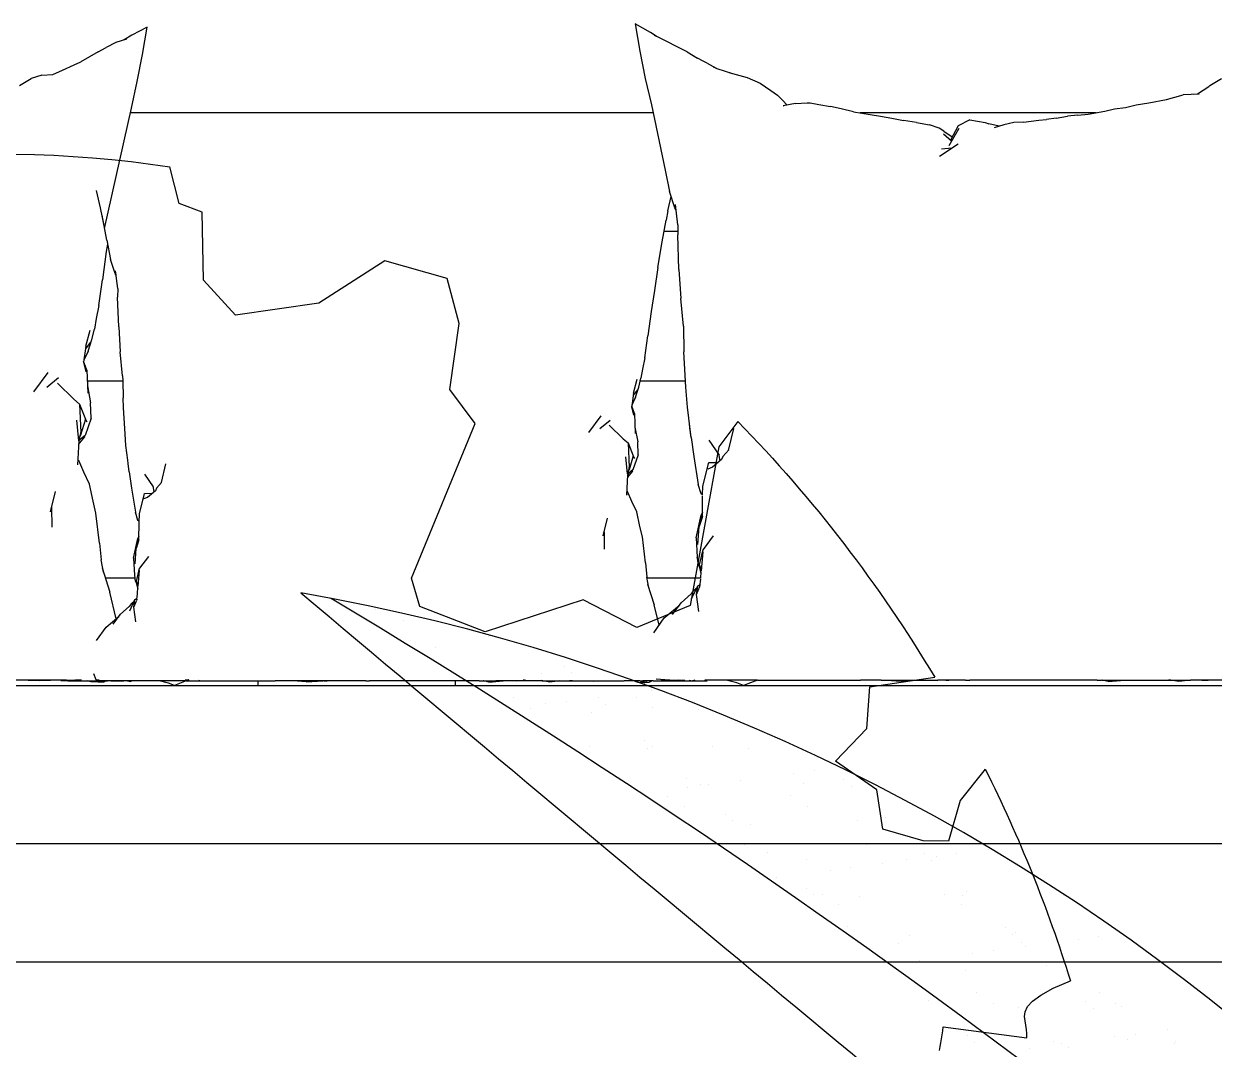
# Model space of a CAD drawing. Header units: millimetres. Extents: x -3567 to 83618, y -21481 to 19784.
# Drawn here: x 38566 to 39074, y -16514 to -16077 of the extents above; entities that cross this region are included whole.
import ezdxf

# ---------------------------------------------------------------- set-up
doc = ezdxf.new("R2010")
doc.units = ezdxf.units.MM
doc.header["$LTSCALE"] = 150
doc.layers.add('ad-Elevation 10', color=8, linetype='Continuous')
doc.layers.add('ad-Landscape', color=7, linetype='Continuous', true_color=0x007f00)

# ---------------------------------------------------------------- blocks, each defined once
blk = doc.blocks.new('A$C8104ddd6')
for p, q in [((1843.270041352567, 874.2339408333773), (1836.705631970712, 870.8357912977199)), ((1841.318894817312, 862.5126411682186), (1843.270041352567, 874.2339408333773)), ((2058.153348775508, 871.9765947132701), (2051.588020614166, 875.6490974860426)), ((2051.588020614166, 875.6490974860426), (2053.593176341754, 863.9463375074811)), ((1834.364801437623, 869.1465185990819), (1829.905849613286, 867.7125068667083)), ((1836.705631970712, 870.8357912977199), (1833.461482656283, 868.8560086807056)), ((2060.473220106403, 870.3991169157744), (2058.153348775508, 871.9765947132701)), ((2059.694321537703, 870.7884157609979), (2060.473220106403, 870.3991169157744)), ((2073.822578599007, 863.7294194257847), (2060.473220106403, 870.3991169157744)), ((1822.251613615037, 863.7464209246236), (1825.726798116339, 865.4865009990663)), ((1829.905849613286, 867.7125068667083), (1825.726798116339, 865.4865009990663)), ((2053.593176341754, 863.9463375074811), (2055.804910038139, 852.3507355731381)), ((1812.018821127123, 858.1438227703775), (1814.985459348965, 859.3845844773532)), ((1822.251613615037, 863.7464209246236), (1814.985459348965, 859.3845844773532)), ((1838.977528832089, 851.0403896126245), (1841.318894817312, 862.5126411682186)), ((2073.822578599007, 863.7294194257847), (2078.173086083087, 860.9598519057317)), ((2082.369572230476, 858.8502762161261), (2076.454746031326, 861.8236623109933)), ((1798.211957326806, 853.7845501848169), (1793.749167354894, 852.2858848015967)), ((1798.211957326806, 853.7845501848169), (1802.941086927807, 854.0683309617916)), ((1802.941086927807, 854.0683309617916), (1807.070098166223, 855.8209944461923)), ((1807.070098166223, 855.8209944461923), (1812.018821127123, 858.1438227703775)), ((2082.369572230476, 858.8502762161261), (2086.110131248861, 856.6612384412783)), ((2086.110131248861, 856.6612384412783), (2084.995870877501, 857.0338277045612)), ((2090.536060501407, 855.1812847770107), (2086.151339929034, 856.6371224315872)), ((2092.413291840705, 854.5532000829726), (2090.536060501407, 855.1812847770107)), ((2091.511591927316, 854.7967960036449), (2099.349511128821, 852.6793674492792)), ((1788.770215988166, 849.2417705068356), (1793.749167354894, 852.2858848015967)), ((1836.546561018607, 839.6267953607894), (1838.977528832089, 851.0403896126245)), ((2055.804910038139, 852.3507355731381), (2058.511380422169, 841.1081432057472)), ((2099.349511128821, 852.6793674492792), (2104.996986047416, 850.2846269083957)), ((2104.996986047416, 850.2846269083957), (2109.52179726043, 847.1454067229142)), ((2291.609139721739, 845.756285513844), (2296.453686614157, 848.8636723219515)), ((2296.453686614157, 848.8636723219515), (2296.972671291216, 849.2417705068356)), ((2296.972671291216, 849.2417705068356), (2301.951622657936, 852.2858848015967)), ((2109.52179726043, 847.1454067229142), (2112.320947542736, 845.1415061197295)), ((2112.320947542736, 845.1415061197295), (2114.414918310147, 842.9913361401714)), ((2278.392094952243, 843.3768505874723), (2285.495071925929, 845.3820922577197)), ((2292.397537028875, 845.6328562868239), (2285.495071925929, 845.3820922577197)), ((2290.104204485964, 845.5495403554914), (2291.609139721739, 845.756285513844)), ((1825.036788774567, 788.3045098476978), (1836.546561018607, 839.6267953607894)), ((2058.511380422169, 841.1081432057472), (2064.41314838027, 813.2214624943117)), ((2116.455804787816, 840.9220973820538), (2114.414918310147, 842.9913361401714)), ((2119.969471083845, 841.5708152192738), (2114.810725760362, 840.6183712968596)), ((2114.810725760362, 840.6183712968596), (2114.905808450021, 840.5828194904843)), ((2119.969471083845, 841.5708152192738), (2125.05085058343, 841.9059165321642)), ((2125.05085058343, 841.9059165321642), (2126.299727876125, 841.9651658443263)), ((2126.299727876125, 841.9651658443263), (2130.006676667668, 841.1296416417426)), ((2130.006676667668, 841.1296416417426), (2134.930534348103, 840.304610723395)), ((2139.53716462561, 839.3930729009535), (2134.930534348103, 840.304610723395)), ((2144.838156262937, 838.1176767637662), (2139.53716462561, 839.3930729009535)), ((2252.127736896255, 838.3489142101762), (2256.254186505015, 839.2826607494289)), ((2256.254186505015, 839.2826607494289), (2260.89697795776, 839.8827203770898)), ((2260.89697795776, 839.8827203770898), (2265.466436962073, 840.9938655496053)), ((2265.466436962073, 840.9938655496053), (2270.883519084207, 841.8474169249639)), ((2270.883519084207, 841.8474169249639), (2278.392094952243, 843.3768505874723)), ((2059.292782647819, 837.6506024099554), (1836.103370881086, 837.6506024099554)), ((2144.838156262937, 838.1176767637662), (2151.862819993454, 836.9384128375277)), ((2248.381445331041, 837.6506024099554), (2147.620434427845, 837.6506024099554)), ((2151.862819993454, 836.9384128375277), (2156.269319749037, 836.1844255122041)), ((2156.269319749037, 836.1844255122041), (2161.176683556121, 835.3319786590673)), ((2161.176683556121, 835.3319786590673), (2166.115798011626, 834.3349596064718)), ((2171.629598840518, 833.580419696882), (2166.115798011626, 834.3349596064718)), ((2171.629598840518, 833.580419696882), (2177.292736926087, 832.4705823276263)), ((2194.440816690847, 834.6465104892004), (2189.448912654479, 832.1435287096801)), ((2194.440816690847, 834.6465104892004), (2201.009277804376, 833.5197898935194)), ((2201.009277804376, 833.5197898935194), (2202.514908900106, 832.9545950805787)), ((2213.211877112859, 833.4664580801582), (2209.001825307125, 832.5540910581803)), ((2217.400911104247, 833.6564339630386), (2213.211877112859, 833.4664580801582)), ((2217.400911104247, 833.6564339630386), (2223.906877345573, 834.4700254177851)), ((2223.906877345573, 834.4700254177851), (2227.193760158312, 834.7613407295939)), ((2231.3509094205, 835.4030623225244), (2227.193760158312, 834.7613407295939)), ((2231.3509094205, 835.4030623225244), (2236.116754670613, 836.1625321885076)), ((2240.603424508314, 836.6747894294967), (2236.116754670613, 836.1625321885076)), ((2240.603424508314, 836.6747894294967), (2244.946704025897, 837.0103638320716)), ((2244.946704025897, 837.0103638320716), (2252.127736896255, 838.3489142101762)), ((2181.415285255411, 831.0667080882886), (2177.292736926087, 832.4705823276263)), ((2183.306828308559, 829.7799907599319), (2181.415285255411, 831.0667080882886)), ((2183.172309391855, 828.6993046339221), (2186.689365328908, 825.6266350282094)), ((2183.306828308559, 829.7799907599319), (2186.870968660973, 827.4583063820983)), ((2185.578686823326, 823.7161405075094), (2189.856665645675, 831.0747551369559)), ((2189.448912654479, 832.1435287096801), (2186.238949955645, 826.0201396105003)), ((2207.025802162207, 831.9059413710602), (2202.514908900106, 832.9545950805787)), ((2209.001825307125, 832.5540910581803), (2204.84412114865, 831.1903344360153)), ((2181.512350619982, 819.1967529168378), (2189.483701798781, 824.4496944949269)), ((2186.870968660973, 827.4583063820983), (2187.003759156541, 827.4791049515943)), ((2182.326053832476, 822.2801956996764), (2186.771596041697, 822.6624776509998)), ((2064.41314838027, 813.2214624943117), (2066.168026879146, 804.0878551670212)), ((1821.509949139581, 804.4787321543654), (1823.175867630009, 797.1073925880046)), ((2068.523760494725, 797.1437091074258), (2066.168026879146, 804.0878551670212)), ((2065.529219061238, 795.8498199061978), (2066.895681540926, 801.9429011625316)), ((2069.787820366357, 789.7984269466069), (2068.740377771668, 798.4951582886188)), ((1823.175867630009, 797.1073925880046), (1824.944298032948, 788.802353150918)), ((1825.981929849571, 783.2171665464975), (1823.999771927462, 793.8863862996368)), ((2065.529219061238, 795.8498199061978), (2064.809991534828, 791.7547593718755)), ((2068.839019380051, 796.7217066490402), (2068.523760494725, 797.1437091074258)), ((2069.0024440829, 796.3192678730638), (2068.523760494725, 797.1437091074258)), ((2068.839019380051, 796.7217066490402), (2068.975987742735, 796.5389302048106)), ((2063.136235206075, 782.6163841038469), (2064.809991534828, 791.7547593718755)), ((2069.787820366357, 789.7984269466069), (2069.740903779355, 785.5019932088408)), ((1825.981929849571, 783.2171665464975), (1827.564137204768, 774.9822598552782)), ((2063.947951467184, 787.0481927714045), (2069.757788109644, 787.0481927714045)), ((2070.266926345561, 770.7532459657086), (2069.740903779355, 785.5019932088408)), ((1825.793876611948, 778.4003354299857), (1824.162461889886, 766.3422579565231)), ((1826.287827461754, 781.6250627775817), (1825.793876611948, 778.4003354299857)), ((2061.219442345093, 771.6146543782961), (2063.136235206075, 782.6163841038469)), ((1829.594942045784, 768.9959270452855), (1827.564137204768, 774.9822598552782)), ((1829.594942045784, 768.9959270452855), (1829.861839923113, 768.6464454443485)), ((1830.007600311452, 768.2852018432504), (1829.594942045784, 768.9959270452855)), ((1830.684648831666, 762.6637872514793), (1829.781681077628, 770.1609694428662)), ((1829.861839923113, 768.6464454443485), (1829.98479312165, 768.4745659223418)), ((2061.219442345093, 771.6146543782961), (2059.825186268485, 761.8117009877033)), ((2070.266926345561, 770.7532459657086), (2071.042650067888, 758.437028271177)), ((1822.549076561932, 755.4104680595065), (1824.162461889886, 766.3422579565231)), ((1830.684648831666, 762.6637872514793), (1830.64420349805, 758.959965063751)), ((1831.09767122753, 746.2455277851941), (1830.64420349805, 758.959965063751)), ((2059.825186268485, 761.8117009877033), (2058.450607063256, 752.837846288875)), ((2072.143784022825, 746.5386321372825), (2071.042650067888, 758.437028271177)), ((1822.549076561932, 755.4104680595065), (1821.48032678436, 749.7963903712262)), ((2058.450607063256, 752.837846288875), (2057.044215061476, 742.4429519152)), ((1821.48032678436, 749.7963903712262), (1820.685038833828, 745.3032353448489)), ((1817.019368690162, 738.0086429337034), (1818.839762188276, 744.8487680765438)), ((1819.622959003922, 740.9073952536137), (1820.685038833828, 745.3032353448489)), ((1831.09767122753, 746.2455277851941), (1831.766398574371, 735.6280987381788)), ((2055.653365640828, 733.0189951074208), (2057.044215061476, 742.4429519152)), ((2072.143784022825, 746.5386321372825), (2072.401970653336, 735.6021475361067)), ((1817.019368690162, 738.0086429337034), (1816.069970592478, 731.1796806391867)), ((1818.911018637737, 739.5859252226192), (1816.871959650998, 736.948338754878)), ((1818.037315926915, 735.9456112907765), (1819.622959003922, 740.9073952536137)), ((1818.037315926915, 735.9456112907765), (1816.183699200199, 731.9977235400274)), ((1832.715651983803, 725.3708606917235), (1831.766398574371, 735.6280987381788)), ((2055.653365640828, 733.0189951074208), (2054.73202962568, 728.1792729623567)), ((2072.658432543489, 730.6477397652452), (2072.401970653336, 735.6021475361067)), ((1800.765945031431, 726.7613565084575), (1794.775715786571, 718.5276132193867)), ((1816.069970592478, 731.1796806391867), (1817.037380624606, 726.9903060621482)), ((1817.478789658075, 727.7818070725107), (1816.12435660194, 731.5708758700957)), ((1817.478789658075, 727.7818070725107), (1817.847027067983, 717.9498349964852)), ((2054.73202962568, 728.1792729623567), (2054.04643656488, 724.3058634568561)), ((2073.257607638145, 720.5038219188054), (2072.658432543489, 730.6477397652452)), ((1800.363309500513, 720.4747495238316), (1805.371574296259, 724.6309890805751)), ((1811.928464852252, 715.3453360562653), (1804.946090535006, 722.159722406016)), ((1817.647568076609, 723.2754080663744), (1832.786257463602, 723.2754080663744)), ((1832.715651983803, 725.3708606917235), (1832.786257463602, 723.2754080663744)), ((1832.786257463602, 723.2754080663744), (1832.938226665276, 715.9428567251816)), ((2050.886376096198, 718.0174217231161), (2052.455680835956, 723.9140813290142)), ((2053.130850504611, 720.5163461368347), (2054.04643656488, 724.3058634568561)), ((2053.797468025725, 723.2754080663744), (2073.093897184495, 723.2754080663744)), ((1817.730939863075, 721.0493738437617), (1819.118906361531, 713.7868694229282)), ((2050.886376096198, 718.0174217231161), (2050.114813951179, 712.4676225303419)), ((2052.517108809625, 719.3771478342514), (2050.759299338293, 717.1033663965418)), ((2051.763916817537, 716.2389461688717), (2053.130850504611, 720.5163461368347)), ((2073.855416301383, 711.9938317412934), (2073.257607638145, 720.5038219188054)), ((1811.928464852252, 715.3453360562653), (1814.361539711652, 713.3053416833864)), ((1814.361539711652, 713.3053416833864), (1814.871133890527, 701.0929878553361)), ((1814.361539711652, 713.3053416833864), (1816.867074709044, 706.8991910115828)), ((1819.346405134835, 707.3386292806426), (1819.118906361531, 713.7868694229282)), ((1833.159314501609, 711.6718155434128), (1832.938226665276, 715.9428567251816)), ((1833.67584475562, 702.9270587792271), (1833.159314501609, 711.6718155434128)), ((2050.067929460252, 712.1303852623178), (2050.901903625891, 708.5188554545275)), ((2051.282428654747, 709.2011839117395), (2050.114813951179, 712.4676225303419)), ((2051.763916817537, 716.2389461688717), (2050.165971363465, 712.8355946596002)), ((2075.49195748246, 698.9811407251327), (2073.855416301383, 711.9938317412934)), ((1816.867074709044, 706.8991910115828), (1814.792653250865, 699.9631307784894)), ((1819.346405134835, 707.3386292806426), (1816.709392075456, 699.8985960463715)), ((1817.602093781948, 705.5102869584252), (1816.867074709044, 706.8991910115828)), ((2036.8748039766, 708.3214851496296), (2031.710813248275, 701.2234305900838)), ((2036.527704380984, 702.9019963697729), (2040.845174032489, 706.4849615048952)), ((2051.282428654747, 709.2011839117395), (2051.599874697764, 700.7253459151634)), ((1814.06976138083, 697.6397110922035), (1813.275349419644, 706.3602481518392)), ((1834.191197051521, 695.5908603503512), (1833.67584475562, 702.9270587792271)), ((2046.497665891104, 698.4800882080845), (2040.478377686581, 704.3545591992433)), ((2051.499799521123, 703.3973621628193), (2052.696322364623, 697.1365824896793)), ((2074.94019823995, 703.1045606547077), (2074.761378466879, 704.7902209381209)), ((2075.49195748246, 698.9811407251327), (2074.94019823995, 703.1045606547077)), ((2091.441387149542, 693.4724851263227), (2093.677443808643, 702.8940131262643)), ((1814.065688457114, 697.5590390812067), (1813.551614276272, 687.3768208854544)), ((1814.298817373397, 696.7345763091698), (1813.9943761377, 696.1465627822809)), ((1814.871133890527, 701.0929878553361), (1814.040608730546, 697.9597298981207)), ((1814.726834006033, 698.2709988602446), (1814.065688457114, 697.5590390812067)), ((1816.506936140548, 699.3705407122652), (1814.298817373397, 696.7345763091698)), ((1814.792653250865, 699.9631307784894), (1814.476952932535, 699.6058918795516)), ((1816.709392075456, 699.8985960463715), (1814.726834006033, 698.2709988602446)), ((1814.768639477297, 700.7063151195143), (1814.792653250865, 699.9631307784894)), ((1814.792653250865, 699.9631307784894), (1814.871133890527, 701.0929878553361)), ((1816.506936140548, 699.3705407122652), (1816.709392075456, 699.8985960463715)), ((2046.497665891104, 698.4800882080845), (2048.595144218183, 696.7214723693996)), ((2048.595144218183, 696.7214723693996), (2049.034449544779, 686.1935811383191)), ((2048.595144218183, 696.7214723693996), (2050.755088181439, 691.1989286868002)), ((2052.892441996781, 691.5777547808184), (2052.696322364623, 697.1365824896793)), ((2075.49195748246, 698.9811407251327), (2076.589874867823, 690.9541188840158)), ((2087.550176948986, 691.476829338796), (2083.189571485069, 697.8245191812484)), ((1834.972198918324, 689.3808510372583), (1834.191197051521, 695.5908603503512)), ((2050.755088181439, 691.1989286868002), (2048.966793820946, 685.2195664168967)), ((2052.892441996781, 691.5777547808184), (2050.619154876629, 685.1639330271319)), ((2051.388725313256, 690.0015976064951), (2050.755088181439, 691.1989286868002)), ((2087.11655816609, 692.1080438722865), (2087.703786122613, 689.0145869773451)), ((2091.502651123366, 693.730618229717), (2088.972862013106, 690.9324621051637)), ((1813.660423181223, 689.531988472464), (1814.094016405237, 689.1860909720372)), ((1816.18771335372, 684.1966739184882), (1814.094016405237, 689.1860909720372)), ((1835.12635389511, 687.9276956205304), (1834.972198918324, 689.3808510372583)), ((1835.60200841452, 684.3730232674488), (1835.12635389511, 687.9276956205304)), ((1849.404330518744, 679.8467107714014), (1851.279151799143, 687.7461891304984)), ((2048.318479579291, 683.49249669243), (2047.658773276788, 690.7343227732308)), ((2048.966793820946, 685.2195664168967), (2049.034449544779, 686.1935811383191)), ((2076.589874867823, 690.9541188840158), (2078.506723485421, 678.9576180395798)), ((2080.501251792804, 678.2325848367991), (2083.041110322993, 688.2811602476977)), ((2084.530412947883, 686.3385402693339), (2082.617559669736, 685.5656771827707)), ((2083.041110322993, 688.2811602476977), (2086.964886967617, 688.3914870321487)), ((2088.415871523139, 689.6150753810052), (2084.530412947883, 686.3385402693339)), ((2088.972862013106, 690.9324621051637), (2088.415871523139, 689.6150753810052)), ((1818.691652933419, 679.0908890830824), (1816.18771335372, 684.1966739184882)), ((1835.60200841452, 684.3730232674488), (1836.548488919143, 677.4531768526876)), ((1845.997025196004, 677.9037893137038), (1842.237882554698, 683.3759357296112)), ((2048.340100033231, 683.1470735744169), (2047.896932635944, 674.369299267727)), ((2048.54107323692, 682.4363298054095), (2048.2786238958, 681.929421592582)), ((2050.444623898256, 684.708712911528), (2048.289025503414, 682.135445241036)), ((2048.946092292004, 685.860242572945), (2048.318479579291, 683.49249669243)), ((2048.910053092637, 683.7608320046129), (2048.340100033231, 683.1470735744169)), ((2048.966793820946, 685.2195664168967), (2048.694638374101, 684.9116018488394)), ((2050.619154876629, 685.1639330271319), (2048.910053092637, 683.7608320046129)), ((2048.946092292004, 685.860242572945), (2048.966793820946, 685.2195664168967)), ((2050.444623898256, 684.708712911528), (2050.619154876629, 685.1639330271319)), ((1801.958452698222, 667.2879937275975), (1804.083976990216, 675.9480593267363)), ((1820.196342003394, 671.8363548297484), (1818.691652933419, 679.0908890830824)), ((1836.548488919143, 677.4531768526876), (1838.200944623968, 667.1113657799069)), ((1846.743313621999, 676.2988290052735), (1843.393780367471, 673.4742297710727)), ((1845.623215900407, 678.4479397736231), (1846.129446897408, 675.781166588331)), ((1847.223477837477, 677.4345072157485), (1846.743313621999, 676.2988290052735)), ((1849.404330518744, 679.8467107714014), (1847.223477837477, 677.4345072157485)), ((2047.982226597225, 676.05870861125), (2048.364520678158, 675.9290148596101)), ((2048.364520678158, 675.9290148596101), (2047.985041857908, 676.1144702110241)), ((2047.990733416082, 676.2272023599817), (2048.364520678158, 675.9290148596101)), ((2050.169431840659, 671.627793261725), (2048.364520678158, 675.9290148596101)), ((2079.770840323508, 674.907470782683), (2078.506723485421, 678.9576180395798)), ((2080.367194954633, 674.5520244547506), (2080.501251792804, 678.2325848367991)), ((1821.382112506239, 666.7658946701386), (1820.196342003394, 671.8363548297484)), ((1839.920365578604, 666.4863371568199), (1842.10989879429, 675.1489021662128)), ((1843.393780367471, 673.4742297710727), (1841.744768920791, 672.807968489552)), ((1842.10989879429, 675.1489021662128), (1845.492464867239, 675.2440114631472)), ((2047.918710008773, 674.8006416111039), (2048.069040068192, 674.5887209400926)), ((2048.092797044505, 674.696482092003), (2047.925902651594, 674.9431056005205)), ((2052.328000443835, 667.2262546105021), (2050.169431840659, 671.627793261725)), ((2080.367194954633, 674.5520244547506), (2079.770840323508, 674.907470782683)), ((2080.283459593229, 665.2621409876656), (2080.349892294624, 674.0769760663015)), ((1802.450991001249, 669.2947522626155), (1802.521110348491, 660.7467475147869)), ((1822.88818532649, 653.8966422478352), (1821.382112506239, 666.7658946701386)), ((1839.290700518868, 663.6198595239621), (1838.200944623968, 667.1113657799069)), ((1839.78988325259, 662.9039158029409), (1839.920365578604, 666.4863371568199)), ((2053.625146193815, 660.9723457714244), (2052.328000443835, 667.2262546105021)), ((2077.655393143337, 656.2236915401954), (2079.780677617789, 665.9047699821085)), ((2079.780677617789, 665.9047699821085), (2078.861886576291, 661.0206470511466)), ((2080.297120015835, 667.0747177724297), (2079.780677617789, 665.9047699821085)), ((1839.804799338803, 663.3134402757378), (1839.290700518868, 663.6198595239621)), ((1839.732613682427, 655.3049200454889), (1839.78988325259, 662.9039158029409)), ((2037.902827827282, 657.0513448213005), (2039.735176354872, 664.5169186136591)), ((2054.64736214454, 656.6012594269387), (2053.625146193815, 660.9723457714244)), ((2078.359455755031, 653.3888037420311), (2078.861886576291, 661.0206470511466)), ((2080.283459593229, 665.2621409876656), (2078.861886576291, 661.0206470511466)), ((1837.467039156654, 647.5131532804398), (1839.299180944974, 655.8589105579467)), ((1839.299180944974, 655.8589105579467), (1838.507119702306, 651.6484597553872)), ((1839.744389908803, 656.8674862392554), (1839.299180944974, 655.8589105579467)), ((2038.327429812649, 658.7813090756181), (2038.387877525776, 651.4123394654307)), ((2055.945700782686, 645.5070763042631), (2054.64736214454, 656.6012594269387)), ((2077.655393143337, 656.2236915401954), (2078.027128356509, 647.8764791129979)), ((2084.934707140608, 657.0384075523843), (2080.604276387487, 651.2344528647272)), ((1822.88818532649, 653.8966422478352), (1823.652079439889, 646.7257653734487)), ((1838.073989683973, 645.069284488909), (1838.507119702306, 651.6484597553872)), ((1839.732613682427, 655.3049200454889), (1838.507119702306, 651.6484597553872)), ((2079.065937126208, 644.6917964310414), (2080.604276387487, 651.2344528647272)), ((2080.420004795713, 650.1727400908567), (2080.604276387487, 651.2344528647272)), ((1824.579554967197, 641.531590296483), (1823.652079439889, 646.7257653734487)), ((1837.467039156654, 647.5131532804398), (1837.787500547325, 640.3172804983697)), ((1843.742309843961, 648.2154946702567), (1840.009179884357, 643.2120854567574)), ((2055.945700782686, 645.5070763042631), (2056.604230190795, 639.3252858953147)), ((2078.222220016643, 647.2964984742903), (2078.027128356509, 647.8764791129979)), ((2078.027128356509, 647.8764791129979), (2078.204235322577, 646.4981040640905)), ((2078.027128356509, 647.8764791129979), (2078.194685350165, 646.0741521991522)), ((2078.285041810559, 645.8692092820202), (2078.385515387083, 645.0872509320207)), ((2078.285041810559, 645.8692092820202), (2079.7644264388, 642.5137281138486)), ((2080.420004795713, 650.1727400908567), (2079.732963901799, 642.1461565716445)), ((1823.999848337611, 643.3662237042909), (1827.259741147041, 633.0494394054522)), ((1838.683025348786, 637.5718643932269), (1840.009179884357, 643.2120854567574)), ((1839.850325063875, 642.296815824111), (1839.258048431191, 635.3773472730636)), ((1839.850325063875, 642.296815824111), (1840.009179884357, 643.2120854567574)), ((2078.385515387083, 645.0872509320207), (2079.732963901799, 642.1461565716445)), ((2079.805658885285, 642.9954398698101), (2079.065937126208, 644.6917964310414)), ((2079.095849956626, 643.5367939211237), (2079.677535807896, 640.9986193987279)), ((2079.6034581165, 638.9380586687694), (2079.708526218667, 641.8606552187684)), ((1837.915722714781, 638.9380586687694), (1825.399057911069, 638.9380586687694)), ((1837.787500547325, 640.3172804983697), (1837.915722714781, 638.9380586687694)), ((1837.931946231503, 638.763550400231), (1838.001271976129, 638.6535559696895)), ((1838.009839731843, 638.5868754716676), (1838.09645488402, 637.9127734457943)), ((1838.009839731843, 638.5868754716676), (1839.285171307914, 635.6942192922033)), ((1838.09645488402, 637.9127734457943), (1839.258048431191, 635.3773472730636)), ((1838.708812271558, 636.5761725743332), (1839.210265591617, 634.3880910895223)), ((1839.031153617674, 636.6200711887586), (1838.805363459236, 637.2913142352782)), ((1839.3207165204, 636.1094880473493), (1838.805363459236, 637.2913142352782)), ((2057.403778059153, 634.8475487599926), (2056.604230190795, 639.3252858953147)), ((2079.6034581165, 638.9380586687694), (2056.673373754653, 638.9380586687694)), ((2056.904030964688, 636.4291292839589), (2059.714283386609, 627.5353497160049)), ((2075.697929749294, 630.186317460013), (2078.316228365336, 635.6706147569248)), ((2077.773391582989, 631.9326595097518), (2078.316228365336, 635.6706147569248)), ((2077.773391582989, 631.9326595097518), (2079.256156824093, 635.3798714182958)), ((2078.316228365336, 635.6706147569248), (2079.354840683205, 636.3291426837341)), ((2078.724244423596, 635.6652836882713), (2079.342125572162, 636.2068320074259)), ((2079.301946389402, 635.820335735274), (2079.198795056356, 635.6590832901529)), ((2079.256156824093, 635.3798714182958), (2079.591511780163, 638.605756850724)), ((1829.994143824173, 621.5914881131193), (1827.259741147041, 633.0494394054522)), ((1838.036724692865, 629.7949836396892), (1838.932080139297, 630.3626801283126)), ((1838.38846267412, 629.7903878908446), (1838.921118836683, 630.2572398901202)), ((1838.886481610156, 629.9240534486053), (1839.136106947022, 632.3252785481363)), ((1839.136106947022, 632.3252785481363), (1839.236981462971, 635.1312254171335)), ((2071.207363683832, 628.4005874628383), (2075.435226472197, 632.3168425844533)), ((2076.398985855536, 633.6272867821781), (2075.435226472197, 632.3168425844533)), ((2076.398985855536, 633.6272867821781), (2078.018282288191, 635.0465358778047)), ((2078.701868141841, 624.7136276640149), (2077.773391582989, 631.9326595097518)), ((1831.908393070873, 623.5277187309885), (1835.553102371188, 626.9038007323861)), ((1836.383929425792, 628.0334940062812), (1835.553102371188, 626.9038007323861)), ((1835.779570713516, 625.0671411423482), (1838.036724692865, 629.7949836396892)), ((1836.383929425792, 628.0334940062812), (1837.779874626358, 629.2569846059632)), ((1837.568761949442, 626.5726084266034), (1838.036724692865, 629.7949836396892)), ((1837.568761949442, 626.5726084266034), (1838.847007846969, 629.5443428305261)), ((1838.36917277606, 620.3493051113128), (1837.568761949442, 626.5726084266034)), ((1838.886481610156, 629.9240534486053), (1838.79755804719, 629.7850427200538)), ((2061.776032307353, 618.8960154626811), (2059.714283386609, 627.5353497160049)), ((2063.970060086103, 622.0100481041991), (2070.387879555965, 627.3120063530487)), ((2067.527580666254, 623.5124607196249), (2071.207363683832, 628.4005874628383)), ((1825.669338245243, 618.0186330769957), (1831.201941236512, 622.5892867397888)), ((1828.73616633159, 619.3138163661433), (1831.908393070873, 623.5277187309885)), ((2059.487364541346, 615.6476581729703), (2063.970060086103, 622.0100481041991)), ((1821.676899092447, 612.352074995315), (1825.669338245243, 618.0186330769957)), ((1802.034988796928, 595.4747807422682), (1780.523556166765, 595.4747807422682)), ((1792.38064749341, 595.4747807422682), (1797.150663791042, 595.2651102393775)), ((1797.150663791042, 595.2651102393775), (1799.926831009761, 595.4402943141631)), ((1799.926831009761, 595.4402943141631), (1802.034988796928, 595.4747807422682)), ((1808.869581599589, 595.4748001311928), (1802.034988796928, 595.4747807422682)), ((1808.869581599589, 595.4748001311928), (1806.417951441974, 595.1434025925682)), ((1809.347055005419, 595.1434193071564), (1806.417951441974, 595.1434025925682)), ((1808.869581599589, 595.4748001311928), (1812.414948169207, 595.4747807422682)), ((1812.414948169207, 595.4747807422682), (1809.347055005419, 595.1434193071564)), ((1809.347055005419, 595.1434193071564), (1817.746712070642, 595.1434193071564)), ((1812.414948169207, 595.4747807422682), (1812.627986532374, 595.4705571028135)), ((1812.670540727413, 595.4748001311928), (1812.627986532374, 595.4705571028135)), ((1812.670540727413, 595.4748001311928), (1813.20953720704, 595.4747807422682)), ((1813.201114259362, 595.4591944315871), (1812.670540727413, 595.4748001311928)), ((1813.030467246892, 595.1434193071564), (1813.201114259362, 595.4591944315871)), ((1814.052391774952, 595.4423963625823), (1813.030467246892, 595.1434193071564)), ((1815.149413188708, 595.4207490841418), (1813.201114259362, 595.4591944315871)), ((1815.130185807473, 595.4748001311928), (1814.163083854248, 595.4747807422682)), ((1819.288657874939, 594.6879634490133), (1817.746712070642, 595.1434193071564)), ((1817.746712070642, 595.1434193071564), (1821.278250982898, 595.1434025925682)), ((1822.498849472628, 594.525106850424), (1819.288657874939, 594.6879634490133)), ((1821.512909271958, 595.5203917534318), (1820.537775516197, 598.0940071119157)), ((1821.732934361135, 595.3429873200257), (1821.278250982898, 595.1434025925682)), ((1821.278250982898, 595.1434025925682), (1826.296362993533, 595.1434025925682)), ((1821.353279022165, 595.3319949738361), (1821.732934361135, 595.3429873200257)), ((1822.491725886583, 595.4131977644965), (1821.378511083924, 595.3954133026891)), ((1821.410088770906, 595.4747807422682), (1821.609496490069, 595.4748001311928)), ((1822.033223341343, 595.4748001311928), (1821.512909271958, 595.5203917534318)), ((1821.776695181441, 595.3621962724792), (1822.491725886583, 595.4131977644965)), ((1821.919838150221, 595.1434025925682), (1822.498849472628, 594.525106850424)), ((1822.033223341343, 595.4748001311928), (1822.091673484727, 595.4747807422682)), ((1822.491725886583, 595.4131977644965), (1822.091673484727, 595.4747807422682)), ((1822.529763246115, 595.417297681658), (1822.491725886583, 595.4131977644965)), ((1822.691917425851, 595.4274769655349), (1822.529763246115, 595.417297681658)), ((1822.691917425851, 595.4274769655349), (1825.70959583341, 595.1896610112899)), ((1825.565429650022, 595.1042778524852), (1823.935108217367, 595.1434025925682)), ((1824.34491081148, 595.2448753642284), (1824.172265615918, 595.1775620127091)), ((1824.47933268785, 594.9689068345551), (1824.366026645133, 594.9435164552979)), ((1825.565429650022, 595.1042778524852), (1824.671327350188, 594.5747411964903)), ((1827.768485163266, 595.0641091472316), (1825.565429650022, 595.1042778524852)), ((1826.296362993533, 595.1434025925682), (1825.70959583341, 595.1896610112899)), ((1833.232886957492, 595.1434193071564), (1826.296362993533, 595.1434025925682)), ((1827.768485163266, 595.0641091472316), (1833.232886957492, 595.1434193071564)), ((1836.963663302195, 595.1434193071564), (1833.232886957492, 595.1434193071564)), ((1834.827682617914, 595.1434193071564), (1836.101852360007, 594.8908997783665)), ((1836.963663302195, 595.1434193071564), (1836.101852360007, 594.8908997783665)), ((1848.560187720148, 595.1434025925682), (1836.963663302195, 595.1434193071564)), ((1859.867045938423, 595.1434193071564), (1848.560187720148, 595.1434025925682)), ((1852.406439912353, 594.1614389705446), (1848.560187720148, 595.1434025925682)), ((1859.867045938423, 595.1434193071564), (1854.883542706826, 593.0722891569303)), ((1860.891267476247, 595.5550526101551), (1859.492837153986, 595.4676000729041)), ((1859.867045938423, 595.1434193071564), (1859.967882675955, 595.1434025925682)), ((1860.974483922015, 595.5534431047463), (1859.967882675955, 595.1434025925682)), ((1859.967882675955, 595.1434025925682), (1866.063104799025, 595.1434025925682)), ((1865.165296441563, 595.4179047642128), (1866.063104799025, 595.1434025925682)), ((1866.063104799025, 595.1434025925682), (1888.300304006319, 595.1434193071564)), ((1888.300304006319, 595.1434193071564), (1893.673693192664, 595.1025526981803)), ((1890.489027494739, 595.1267732568022), (1890.489027494739, 593.0722891569303)), ((1893.673693192664, 595.1025526981803), (1897.890169636703, 595.1434025925682)), ((1905.503150052937, 595.1434193071564), (1897.890169636703, 595.1434025925682)), ((1911.119589031885, 594.6762376756806), (1905.503150052937, 595.1434193071564)), ((1918.789907777857, 595.1434193071564), (1905.503150052937, 595.1434193071564)), ((1911.119589031885, 594.6762376756806), (1918.404237218427, 595.1434193071564)), ((1918.789907777857, 595.1434193071564), (1920.035644500793, 595.182013190898)), ((1926.406982122986, 595.1434025925682), (1918.789907777857, 595.1434193071564)), ((1929.36909395433, 595.1165801370553), (1926.406982122986, 595.1434025925682)), ((1929.36909395433, 595.1165801370553), (1929.399665695491, 595.1434025925682)), ((1936.617678424547, 595.1434193071564), (1929.399665695491, 595.1434025925682)), ((1936.617678424547, 595.1434193071564), (1938.184124798529, 595.13580191254)), ((1939.330749611145, 595.1434025925682), (1938.184124798529, 595.13580191254)), ((1974.826376892335, 595.1434193071564), (1939.330749611145, 595.1434025925682)), ((1974.826376892335, 593.0722891569303), (1974.826376892335, 595.1434193071564)), ((1983.143606069614, 595.1434193071564), (1974.826376892335, 595.1434193071564)), ((1985.027922249428, 595.1226291462317), (1983.143606069614, 595.1434193071564)), ((1985.027922249428, 595.1226291462317), (1986.641143518806, 595.1434025925682)), ((1986.825196702091, 595.1434193071564), (1986.705976979916, 595.1285305440297)), ((1989.051956520569, 594.5903898834767), (1986.705976979916, 595.1285305440297)), ((1986.825196702091, 595.1434193071564), (1992.02380650823, 595.1434193071564)), ((1989.051956520569, 594.5903898834767), (1995.166905212318, 595.1342803279304)), ((1995.166905212318, 595.1342803279304), (1992.02380650823, 595.1434193071564)), ((1995.969090145612, 595.1434193071564), (1995.166905212318, 595.1342803279304)), ((2011.853773223898, 595.1434193071564), (1995.969090145612, 595.1434193071564)), ((2001.117641822224, 595.1895717285506), (2004.911954118186, 595.2778703336644)), ((2004.911954118186, 595.2778703336644), (2003.84716451342, 595.590050220635)), ((2015.100418105663, 594.6105337470281), (2011.446508786568, 595.2102653422844)), ((2011.853773223898, 595.1434193071564), (2019.424604381667, 595.1434025925682)), ((2019.424604381667, 595.1434025925682), (2015.100418105663, 594.6105337470281)), ((2019.424604381667, 595.1434025925682), (2023.566565117108, 595.1434025925682)), ((2024.799897755904, 595.1434193071564), (2023.566565117108, 595.1434025925682)), ((2023.566565117108, 595.1434025925682), (2024.450236505145, 595.109303162867)), ((2024.450236505145, 595.109303162867), (2024.799897755904, 595.1434193071564)), ((2024.799897755904, 595.1434193071564), (2029.450057159142, 595.1434025925682)), ((2029.450057159142, 595.1434025925682), (2033.758182217651, 594.9626521590417)), ((2029.450057159142, 595.1434025925682), (2046.917048060895, 595.1434025925682)), ((2033.758182217651, 594.9626521590417), (2036.151429819991, 595.1136729131631)), ((2036.151429819991, 595.1136729131631), (2037.968807222722, 595.1434025925682)), ((2050.546249892075, 595.1434193071564), (2046.917048060895, 595.1434025925682)), ((2052.031487339962, 595.0424175128965), (2046.917048060895, 595.1434025925682)), ((2051.547649773631, 595.1434193071564), (2050.546249892075, 595.1434193071564)), ((2052.842659876173, 594.4651118225211), (2050.806290732864, 595.0666091339572)), ((2052.031487339962, 595.0424175128965), (2051.547649773631, 595.1434193071564)), ((2053.603277461967, 595.1434025925682), (2051.547649773631, 595.1434193071564)), ((2053.603277461967, 595.1434025925682), (2054.843382820254, 595.1434193071564)), ((2053.603277461967, 595.1434025925682), (2053.759520473614, 595.0610553187207)), ((2054.901924865706, 595.0809053354305), (2053.799458370268, 595.0614860713195)), ((2055.544128629459, 594.9029113484794), (2053.902506610022, 594.7670502574729)), ((2054.07044124903, 594.9373391220543), (2055.610066425907, 594.3247182030391)), ((2054.843382820254, 595.1434193071564), (2055.610066425907, 594.3247182030391)), ((2058.349083019231, 595.1434193071564), (2054.843382820254, 595.1434193071564)), ((2055.608238095869, 595.0903827171969), (2054.901924865706, 595.0809053354305)), ((2055.608238095869, 595.0903827171969), (2055.636716230641, 595.0938482299716)), ((2056.450817358804, 594.6525220721369), (2055.610066425907, 594.3247182030391)), ((2056.892838601882, 595.111956021361), (2055.636716230641, 595.0938482299716)), ((2058.349083019231, 595.1434193071564), (2056.892838601882, 595.111956021361)), ((2058.506573618644, 594.9737869940891), (2057.48289218243, 594.3675064324052)), ((2058.792190130611, 595.1429448328163), (2058.349083019231, 595.1434193071564)), ((2059.263567671813, 595.1434193071564), (2058.506573618644, 594.9737869940891)), ((2058.899013546143, 595.1429553834569), (2058.792190130611, 595.1429448328163)), ((2058.927006510101, 595.1434025925682), (2058.899013546143, 595.1429553834569)), ((2059.263567671813, 595.1434193071564), (2058.927006510101, 595.1434025925682)), ((2059.263567671813, 595.1434193071564), (2062.669282274372, 595.1434025925682)), ((2064.187663298588, 595.5149719437832), (2060.492437160829, 595.8061837998557)), ((2064.529138086, 595.4747807422682), (2062.669282274372, 595.1434025925682)), ((2062.669282274372, 595.1434025925682), (2063.553976252886, 595.1434193071564)), ((2066.405070511006, 595.3828003456783), (2063.101242796343, 595.4430396273792)), ((2063.553976252886, 595.1434193071564), (2082.32111790726, 595.1434025925682)), ((2064.997284011049, 595.4748001311928), (2063.625370932816, 595.18528047782)), ((2063.940130353898, 595.3698348151675), (2063.625370932816, 595.18528047782)), ((2064.529138086, 595.4747807422682), (2064.187663298588, 595.5149719437832)), ((2064.69740879412, 595.4748001311928), (2064.580816465001, 595.4839884913363)), ((2066.405070511006, 595.3828003456783), (2072.74377659231, 595.4748001311928)), ((2068.822200846262, 595.2069429662852), (2067.46318256716, 595.240672019474)), ((2071.382383276818, 595.1434025925682), (2068.527698227241, 595.1434193071564)), ((2068.734486131725, 595.4748001311928), (2069.081809197312, 595.4216504488159)), ((2069.870690708456, 595.4331002508552), (2068.879679545105, 595.2193410131613)), ((2071.382383276818, 595.1434025925682), (2068.879679545105, 595.2193410131613)), ((2069.553256364969, 595.3646302620227), (2071.382383276818, 595.1434025925682)), ((2074.593739558397, 595.4748001311928), (2076.071776459219, 595.1818774777976)), ((2077.07147715216, 595.4748001311928), (2076.071776459219, 595.1818774777976)), ((2082.32111790726, 595.1434025925682), (2081.291673673652, 595.4748001311928)), ((2090.386003482272, 595.4747807422682), (2081.291673673652, 595.4748001311928)), ((2094.985098019948, 594.3357029407234), (2090.386003482272, 595.4747807422682)), ((2103.756371625728, 595.4747807422682), (2090.386003482272, 595.4747807422682)), ((2103.756371625728, 595.4747807422682), (2097.858537261534, 593.0722891569303)), ((2103.756371625728, 595.4747807422682), (2136.621980368946, 595.4748001311928)), ((2136.621980368946, 595.4748001311928), (2142.855111825113, 595.4273948647833)), ((2142.855111825113, 595.4273948647833), (2147.744224017842, 595.4747807422682)), ((2156.577281783022, 595.4748001311928), (2147.744224017842, 595.4747807422682)), ((2163.092350998602, 594.9328694386786), (2156.577281783022, 595.4748001311928)), ((2156.577281783022, 595.4748001311928), (2171.542542894975, 595.4748001311928)), ((2163.092350998602, 594.9328694386786), (2171.542542894975, 595.4748001311928)), ((2171.542542894975, 595.4748001311928), (2180.825726984287, 595.4747807422682)), ((2184.261776708641, 595.4436666938846), (2180.825726984287, 595.4747807422682)), ((2185.536889145784, 595.4747807422682), (2180.825726984287, 595.4747807422682)), ((2184.261776708641, 595.4436666938846), (2185.536889145784, 595.4747807422682)), ((2192.670134694097, 595.4748001311928), (2185.536889145784, 595.4747807422682)), ((2192.670134694097, 595.4748001311928), (2194.487212487911, 595.4659639534302)), ((2195.817297270551, 595.4747807422682), (2194.487212487911, 595.4659639534302)), ((2248.224123845095, 595.4747807422682), (2195.817297270551, 595.4747807422682)), ((2248.826017530955, 595.45068354452), (2248.224123845095, 595.4747807422682)), ((2248.826017530955, 595.45068354452), (2250.697354203425, 595.4747807422682)), ((2250.910855896043, 595.4748001311928), (2250.772561018326, 595.4575291659703)), ((2253.49389728548, 594.8332859997263), (2250.772561018326, 595.4575291659703)), ((2250.910855896043, 595.4748001311928), (2260.576956323654, 595.4747807422682)), ((2253.49389728548, 594.8332859997263), (2260.576956323654, 595.4747807422682)), ((2260.576956323654, 595.4747807422682), (2279.944004661338, 595.4748001311928)), ((2283.710112724191, 594.8566528814381), (2279.471577914024, 595.552341531934)), ((2279.944004661338, 595.4748001311928), (2288.726011469807, 595.4747807422682)), ((2288.726011469807, 595.4747807422682), (2283.710112724191, 594.8566528814381)), ((2320.617403472257, 595.4747807422682), (2288.726011469807, 595.4747807422682)), ((2293.53084325746, 595.4747807422682), (2294.555902067579, 595.4352254038231)), ((2294.555902067579, 595.4352254038231), (2296.180686955726, 595.4747807422682)), ((1317.469879518081, 593.0722891569303), (2579.509868351437, 593.0722891569303)), ((1824.671327350188, 594.5747411964903), (1822.498849472628, 594.525106850424)), ((1854.883542706826, 593.0722891569303), (1852.406439912353, 594.1614389705446)), ((2055.610066425907, 594.3247182030391), (2052.842659876173, 594.4651118225211)), ((2056.729486514305, 594.5755653769374), (2055.610066425907, 594.3247182030391)), ((2057.48289218243, 594.3675064324052), (2055.610066425907, 594.3247182030391)), ((2097.858537261534, 593.0722891569303), (2094.985098019948, 594.3357029407234)), ((2650.000000000116, 525.6024096388601), (1250, 525.6024096388528)), ((2650.000000000116, 475.000000000302), (1250, 475.0000000002947))]:
    blk.add_line(p, q)
blk = doc.blocks.new('TR22')
at = {"layer": 'ad-Landscape', "color": 0}
for p, q in [((0.005533076484766752, 1.183344635591538), (0.02181395718176304, 1.21918278672274)), ((-0.01969978781690429, 1.178754252993599), (0.005533076484766752, 1.183344635591538)), ((-0.03346316834512209, 1.109898514023996), (-0.01969978781690429, 1.178754252993599)), ((-0.2812040178526161, 1.155802340003675), (-0.2146810119663485, 1.162687913900697)), ((-0.2146810119663485, 1.162687913900697), (-0.1550396963441756, 1.107603322725026)), ((-0.3018490886449285, 1.112193705323023), (-0.2812040178526161, 1.155802340003675)), ((-0.3041429853996078, 1.04333796635342), (-0.3018490886449285, 1.112193705323023)), ((-0.07245941317501092, 1.080061027137162), (-0.03346316834512209, 1.109898514023996)), ((-0.1550396963441756, 1.107603322725026), (-0.07245941317501092, 1.080061027137162)), ((-0.603589338953185, 1.063405540299357), (-0.5885861829823114, 1.034157201157427)), ((-0.336257539965402, 1.013500479466586), (-0.3041429853996078, 1.04333796635342)), ((-0.5885861829823114, 1.034157201157427), (-0.5885861829823114, 0.8671551047847856)), ((-0.2995551918902208, 0.8442031917948611), (-0.336257539965402, 1.013500479466586)), ((-0.5885861829823114, 0.8671551047847856), (-0.5381204543789124, 0.8350224265989823)), ((-0.5381204543789124, 0.8350224265989823), (-0.4784791387567395, 0.8533839569908537)), ((-0.4784791387567395, 0.8533839569908537), (-0.3844293718140648, 0.802889748413179)), ((-0.7865208394189835, 0.8171237340035873), (-0.850874071153811, 0.8385785360961222)), ((-0.3133185724184102, 0.8166608962071109), (-0.2995551918902208, 0.8442031917948611)), ((-0.7908480359618579, 0.7738442546641409), (-0.7865208394189835, 0.8171237340035873)), ((-0.3844293718140648, 0.802889748413179), (-0.3133185724184102, 0.8166608962071109)), ((-0.7648848567046116, 0.7348927232587243), (-0.7908480359618579, 0.7738442546641409)), ((-0.9189977235917013, 0.754192158047033), (-0.8990279495337461, 0.7175809315229458)), ((-0.8124840186762015, 0.7132529835889727), (-0.7648848567046116, 0.7348927232587243)), ((-0.8990279495337461, 0.7175809315229458), (-0.8947007529908717, 0.6743014521835562)), ((-0.825465608304853, 0.6743014521835562), (-0.8124840186762015, 0.7132529835889727)), ((-0.8947007529908717, 0.6743014521835562), (-0.868737573733597, 0.6699735042495831)), ((-0.868737573733597, 0.6699735042495831), (-0.825465608304853, 0.6743014521835562)), ((-1.028161169197716, 0.5433117726478827), (-1.044313570166764, 0.5541332707711035)), ((-1.016776713133623, 0.5341668786975902), (-1.028161169197716, 0.5433117726478827)), ((-1.009421113462878, 0.5264542437394084), (-1.016776713133623, 0.5341668786975902)), ((-1.005355281673957, 0.5199295225922924), (-1.009421113462878, 0.5264542437394084)), ((-1.003840129255309, 0.5143483700755382), (-1.005355281673957, 0.5199295225922924)), ((-1.005505508482685, 0.5050393902093333), (-1.004136567695411, 0.5094664410081577)), ((-1.004136567695411, 0.5094664410081577), (-1.003840129255309, 0.5143483700755382)), ((-1.009709523606972, 0.4923867552362822), (-1.008636176027039, 0.496615380146352)), ((-1.008636176027039, 0.496615380146352), (-1.007207863105634, 0.5008228724980768)), ((-1.007207863105634, 0.5008228724980768), (-1.005505508482685, 0.5050393902093333)), ((-1.010478615180034, 0.4881496773028857), (-1.009709523606972, 0.4923867552362822)), ((-0.9231533907723417, 0.4839168258811242), (-1.010478615180034, 0.4881496773028857)), ((-0.9234660983350125, 0.4797008805060159), (-0.9231533907723417, 0.4839168258811242)), ((-0.9236942903401939, 0.4672812760100555), (-0.9236858387844791, 0.4713704260355485)), ((-0.9236858387844791, 0.4713704260355485), (-0.9236266778942195, 0.4755145207125224)), ((-0.9236266778942195, 0.4755145207125224), (-0.9234660983350125, 0.4797008805060159)), ((-0.9236886559697268, 0.4632618634269079), (-0.9236942903401939, 0.4672812760100555)), ((-0.9236492153762015, 0.4593354341000691), (-0.9236886559697268, 0.4632618634269079))]:
    blk.add_line(p, q, dxfattribs=at)
for centre, radius, start, end in [((-0.01150420476943737, 0.01964541753233107), 1.200000000000002, 57.81731016161363, 88.40897048306174), ((0.2362420366128504, -0.1087220608030179), 1.441943082320246, 125.6216608081304, 138.93147686045), ((0.2362420366132199, -0.1087220608027906), 1.441943082320351, 143.2418566923631, 152.6325133880676)]:
    blk.add_arc(centre, radius, start, end, dxfattribs=at)
blk = doc.blocks.new('*X70')
at = {"color": 0}
for p, q in [((41.40019550933795, 52.42501909237253), (41.40019550933795, 52.42501909237253)), ((42.10256333711743, 52.14761737072955), (42.10256333711743, 52.14761737072955)), ((44.26942380357268, 51.74556608154628), (44.26942380357268, 51.74556608154628)), ((42.91830011180114, 51.45787979734825), (42.91830011180114, 51.45787979734825)), ((45.62161633965555, 50.80797963467229), (45.62161633965555, 50.80797963467229)), ((46.18482677389746, 50.99167634586352), (46.18482677389746, 50.99167634586352)), ((46.3691461081, 50.8227787939596), (46.3691461081, 50.8227787939596)), ((44.90027000946142, 50.19522571773321), (44.90027000946142, 50.19522571773321)), ((47.04982556765727, 50.20978625779065), (47.04982556765727, 50.20978625779065)), ((48.01441187121291, 50.20088477127017), (48.01441187121291, 50.20088477127017)), ((48.40810502773939, 50.38860714113213), (48.40810502773939, 50.38860714113213)), ((45.32196573236786, 49.92657591355979), (45.32196573236786, 49.92657591355979)), ((45.71633222910949, 50.03422852925468), (45.71633222910949, 50.03422852925468)), ((46.23684078133074, 50.10275478017021), (46.23684078133074, 50.10275478017021)), ((47.23913336553594, 50.02558234897312), (47.23913336553594, 50.02558234897312)), ((48.43610759411936, 49.93223496709675), (48.43610759411936, 49.93223496709675)), ((49.5913999895858, 49.90378122019321), (49.5913999895858, 49.90378122019321)), ((46.89050677500783, 49.80647323775239), (46.89050677500783, 49.80647323775239)), ((48.23445777022961, 49.11353556869198), (48.23445777022961, 49.11353556869198)), ((46.84007033483106, 48.95943661853551), (46.84007033483106, 48.95943661853551)), ((48.30220081161254, 48.91454389805404), (48.30220081161254, 48.91454389805404)), ((48.41877710443215, 48.94463801678806), (48.41877710443215, 48.94463801678806)), ((49.95421219658255, 48.96509567207247), (49.95421219658255, 48.96509567207247)), ((50.86029042493808, 48.90227482327332), (50.86029042493808, 48.90227482327332)), ((49.28876436186809, 48.14744157180159), (49.28876436186809, 48.14744157180159)), ((50.66359445964932, 48.09639741631582), (50.66359445964932, 48.09639741631582)), ((52.02187391973145, 48.27521829965729), (52.02187391973145, 48.27521829965729)), ((52.5423824719527, 48.34374455057281), (52.5423824719527, 48.34374455057281)), ((53.29021537113405, 48.11307035645471), (53.29021537113405, 48.11307035645471)), ((49.33010112110155, 47.92083968777985), (49.33010112110155, 47.92083968777985)), ((49.6543933476954, 47.97695745118007), (49.6543933476954, 47.97695745118007)), ((49.8506096733228, 47.98936593869537), (49.8506096733228, 47.98936593869537)), ((52.27198446154279, 48.01034548357499), (52.27198446154279, 48.01034548357499)), ((53.47453470533658, 47.94417280455079), (53.47453470533658, 47.94417280455079)), ((48.82204023249134, 47.69678253892047), (48.82204023249134, 47.69678253892047)), ((51.93618209424283, 47.70244159245743), (51.93618209424283, 47.70244159245743)), ((49.24373595539778, 47.42813273474706), (49.24373595539778, 47.42813273474706)), ((50.28408876656176, 47.23539479152044), (50.28408876656176, 47.23539479152044)), ((52.35787781714927, 47.43379178828402), (52.35787781714927, 47.43379178828402)), ((50.46840810076429, 47.06649723961652), (50.46840810076429, 47.06649723961652)), ((50.92328378304769, 46.97545105426016), (50.92328378304769, 46.97545105426016)), ((53.62417699762565, 47.07275903670099), (53.62417699762565, 47.07275903670099)), ((54.34452196277253, 47.14697635956431), (54.34452196277253, 47.14697635956431)), ((50.76184055786098, 46.46099343972278), (50.76184055786098, 46.46099343972278)), ((51.33839535820024, 46.26930079463005), (51.33839535820024, 46.26930079463005)), ((53.87598241961247, 46.46665249325974), (53.87598241961247, 46.46665249325974)), ((56.9691361502713, 46.3373871867184), (56.9691361502713, 46.3373871867184)), ((52.33497781965239, 46.08352171456183), (52.33497781965239, 46.08352171456183)), ((54.2773633516414, 45.98300857484095), (54.2773633516414, 45.98300857484095)), ((54.89306743297794, 46.07125263978109), (54.89306743297794, 46.07125263978109)), ((55.33984636746619, 46.23492957928317), (55.33984636746619, 46.23492957928317)), ((55.52416570166873, 46.06603202737925), (55.52416570166873, 46.06603202737925)), ((55.63564281172352, 46.16182945818242), (55.63564281172352, 46.16182945818242)), ((56.15615136394477, 46.23035570909795), (56.15615136394477, 46.23035570909795)), ((52.94387001309362, 45.80745084630498), (52.94387001309362, 45.80745084630498)), ((53.46437856531487, 45.87597709722051), (53.46437856531487, 45.87597709722051)), ((51.5855905530115, 45.62862996296351), (51.5855905530115, 45.62862996296351)), ((52.33371976289391, 45.3572540143489), (52.33371976289391, 45.3572540143489)), ((52.51803909709644, 45.18835646244499), (52.51803909709644, 45.18835646244499)), ((52.74381045552126, 45.19833936010774), (52.74381045552126, 45.19833936010774)), ((53.68717035573526, 45.14593526768784), (53.68717035573526, 45.14593526768784)), ((55.85795231727275, 45.2039984136447), (55.85795231727275, 45.2039984136447)), ((56.30476146958264, 45.17932330008276), (56.30476146958264, 45.17932330008276)), ((56.39415295910467, 45.26883558239278), (56.39415295910467, 45.26883558239278)), ((58.86285108290819, 45.16705422530202), (58.86285108290819, 45.16705422530202)), ((53.1655061784277, 44.92968955593432), (53.1655061784277, 44.92968955593432)), ((56.27964804017919, 44.93534860947128), (56.27964804017919, 44.93534860947128)), ((53.38802635453239, 44.39116001745851), (53.38802635453239, 44.39116001745851)), ((54.95606079108754, 44.14442887076793), (54.95606079108754, 44.14442887076793)), ((57.38947736379834, 44.35678880211163), (57.38947736379834, 44.35678880211163)), ((57.57379669800088, 44.18789125020771), (57.57379669800088, 44.18789125020771)), ((57.65695400566552, 44.24173685320877), (57.65695400566552, 44.24173685320877)), ((54.68361078089089, 43.96255026091004), (54.68361078089089, 43.96255026091004)), ((57.79775264264239, 43.968209314447), (57.79775264264239, 43.968209314447)), ((57.89113224363346, 43.86961973336609), (57.89113224363346, 43.86961973336609)), ((59.24941170371558, 44.04844061670756), (59.24941170371558, 44.04844061670756)), ((59.76992025593683, 44.11696686762308), (59.76992025593683, 44.11696686762308)), ((56.55763890508568, 43.69406200483012), (56.55763890508568, 43.69406200483012)), ((57.07814745730693, 43.76258825574564), (57.07814745730693, 43.76258825574564)), ((54.38335075922605, 43.47911323717737), (54.38335075922605, 43.47911323717737)), ((54.56767009342859, 43.31021568527345), (54.56767009342859, 43.31021568527345)), ((55.19935944500356, 43.51524112148864), (55.19935944500356, 43.51524112148864)), ((56.36775482769226, 43.2524995310696), (56.36775482769226, 43.2524995310696)), ((58.44378395543682, 43.39069480522124), (58.44378395543682, 43.39069480522124)), ((58.92584444101779, 43.24023045628887), (58.92584444101779, 43.24023045628887)), ((56.66558067855117, 42.699896181295), (56.66558067855117, 42.699896181295)), ((59.77972254030266, 42.70555523483196), (59.77972254030266, 42.70555523483196)), ((55.43765735086453, 42.51301924028697), (55.43765735086453, 42.51301924028697)), ((57.08727640145761, 42.43124637712159), (57.08727640145761, 42.43124637712159)), ((59.43910836013049, 42.47864802494009), (59.43910836013049, 42.47864802494009)), ((60.20141826320911, 42.43690543065855), (60.20141826320911, 42.43690543065855)), ((60.3375384776225, 42.34830111659053), (60.3375384776225, 42.34830111659053)), ((57.71994736377512, 42.31491308419562), (57.71994736377512, 42.31491308419562)), ((59.62342769433302, 42.30975047303617), (59.62342769433302, 42.30975047303617)), ((61.50490113562552, 41.75623089189125), (61.50490113562552, 41.75623089189125)), ((56.4329817555582, 41.60097246000583), (56.4329817555582, 41.60097246000583)), ((56.61730108976074, 41.43207490810191), (56.61730108976074, 41.43207490810191)), ((58.60538100392081, 41.46410708209731), (58.60538100392081, 41.46410708209731)), ((60.17140779707774, 41.58067316335528), (60.17140779707774, 41.58067316335528)), ((60.49341495176897, 41.5125540280497), (60.49341495176897, 41.5125540280497)), ((60.69191634929899, 41.6491994142708), (60.69191634929899, 41.6491994142708)), ((61.7195228656723, 41.46976613563427), (61.7195228656723, 41.46976613563427)), ((58.00014355066909, 41.29482080239336), (58.00014355066909, 41.29482080239336)), ((58.81312833699562, 41.40185228001381), (58.81312833699562, 41.40185228001381)), ((58.9888377991274, 41.31340668727571), (58.9888377991274, 41.31340668727571)), ((61.68973101370537, 41.41071466971654), (61.68973101370537, 41.41071466971654))]:
    blk.add_line(p, q, dxfattribs=at)
blk = doc.blocks.new('Stree19')
at = {"layer": 'ad-Landscape'}
for centre, radius, start, end in [((-0.3504514318992218, -0.09300423185848672), 0.3870063364778802, 19.54605705567891, 80.08869700165165), ((13.56227114987904, 16.74202367908812), 21.50446945140642, 229.9189013300298, 230.5175841355916), ((-1.039894032637854, -0.9929513023818384), 1.489607974428295, 45.59990351376469, 59.24816550538108)]:
    blk.add_arc(centre, radius, start, end, dxfattribs=at)
at = {"layer": 'ad-Landscape', "color": 96, "xscale": 0.007500000000000282, "yscale": 0.007500000000000282, "zscale": 0.007500000000000282}
blk.add_blockref('*X70', (-0.5800917013116802, -0.1081876687492436), dxfattribs=at)
blk = doc.blocks.new('A$C976671c5')
at = {"xscale": 2241.059397795414, "yscale": 2241.059397795414, "zscale": 2241.059397795414}
blk.add_blockref('Stree19', (126.5880321833756, 79.5561936811755), dxfattribs=at)
at = {"layer": 'ad-Landscape', "xscale": -412.459459464915, "yscale": 412.4594594635934, "zscale": 412.4594594634672, "rotation": 349.8482103826396}
blk.add_blockref('TR22', (-645.3328278905537, 410.8488699779846), dxfattribs=at)
blk = doc.blocks.new('A$C30163561')
at = {"layer": 'ad-Elevation 10'}
blk.add_blockref('A$C8104ddd6', (-8645, 1.091393642127514e-11), dxfattribs=at)
at = {"layer": 'ad-Landscape', "rotation": 360}
blk.add_blockref('A$C976671c5', (-6226.583727066136, -92.82475435575907), dxfattribs=at)

msp = doc.modelspace()

# ---------------------------------------------------------------- block references
msp.add_blockref('A$C30163561', (45420.41684331049, -16952.20169554182))

doc.saveas('drawing.dxf')
